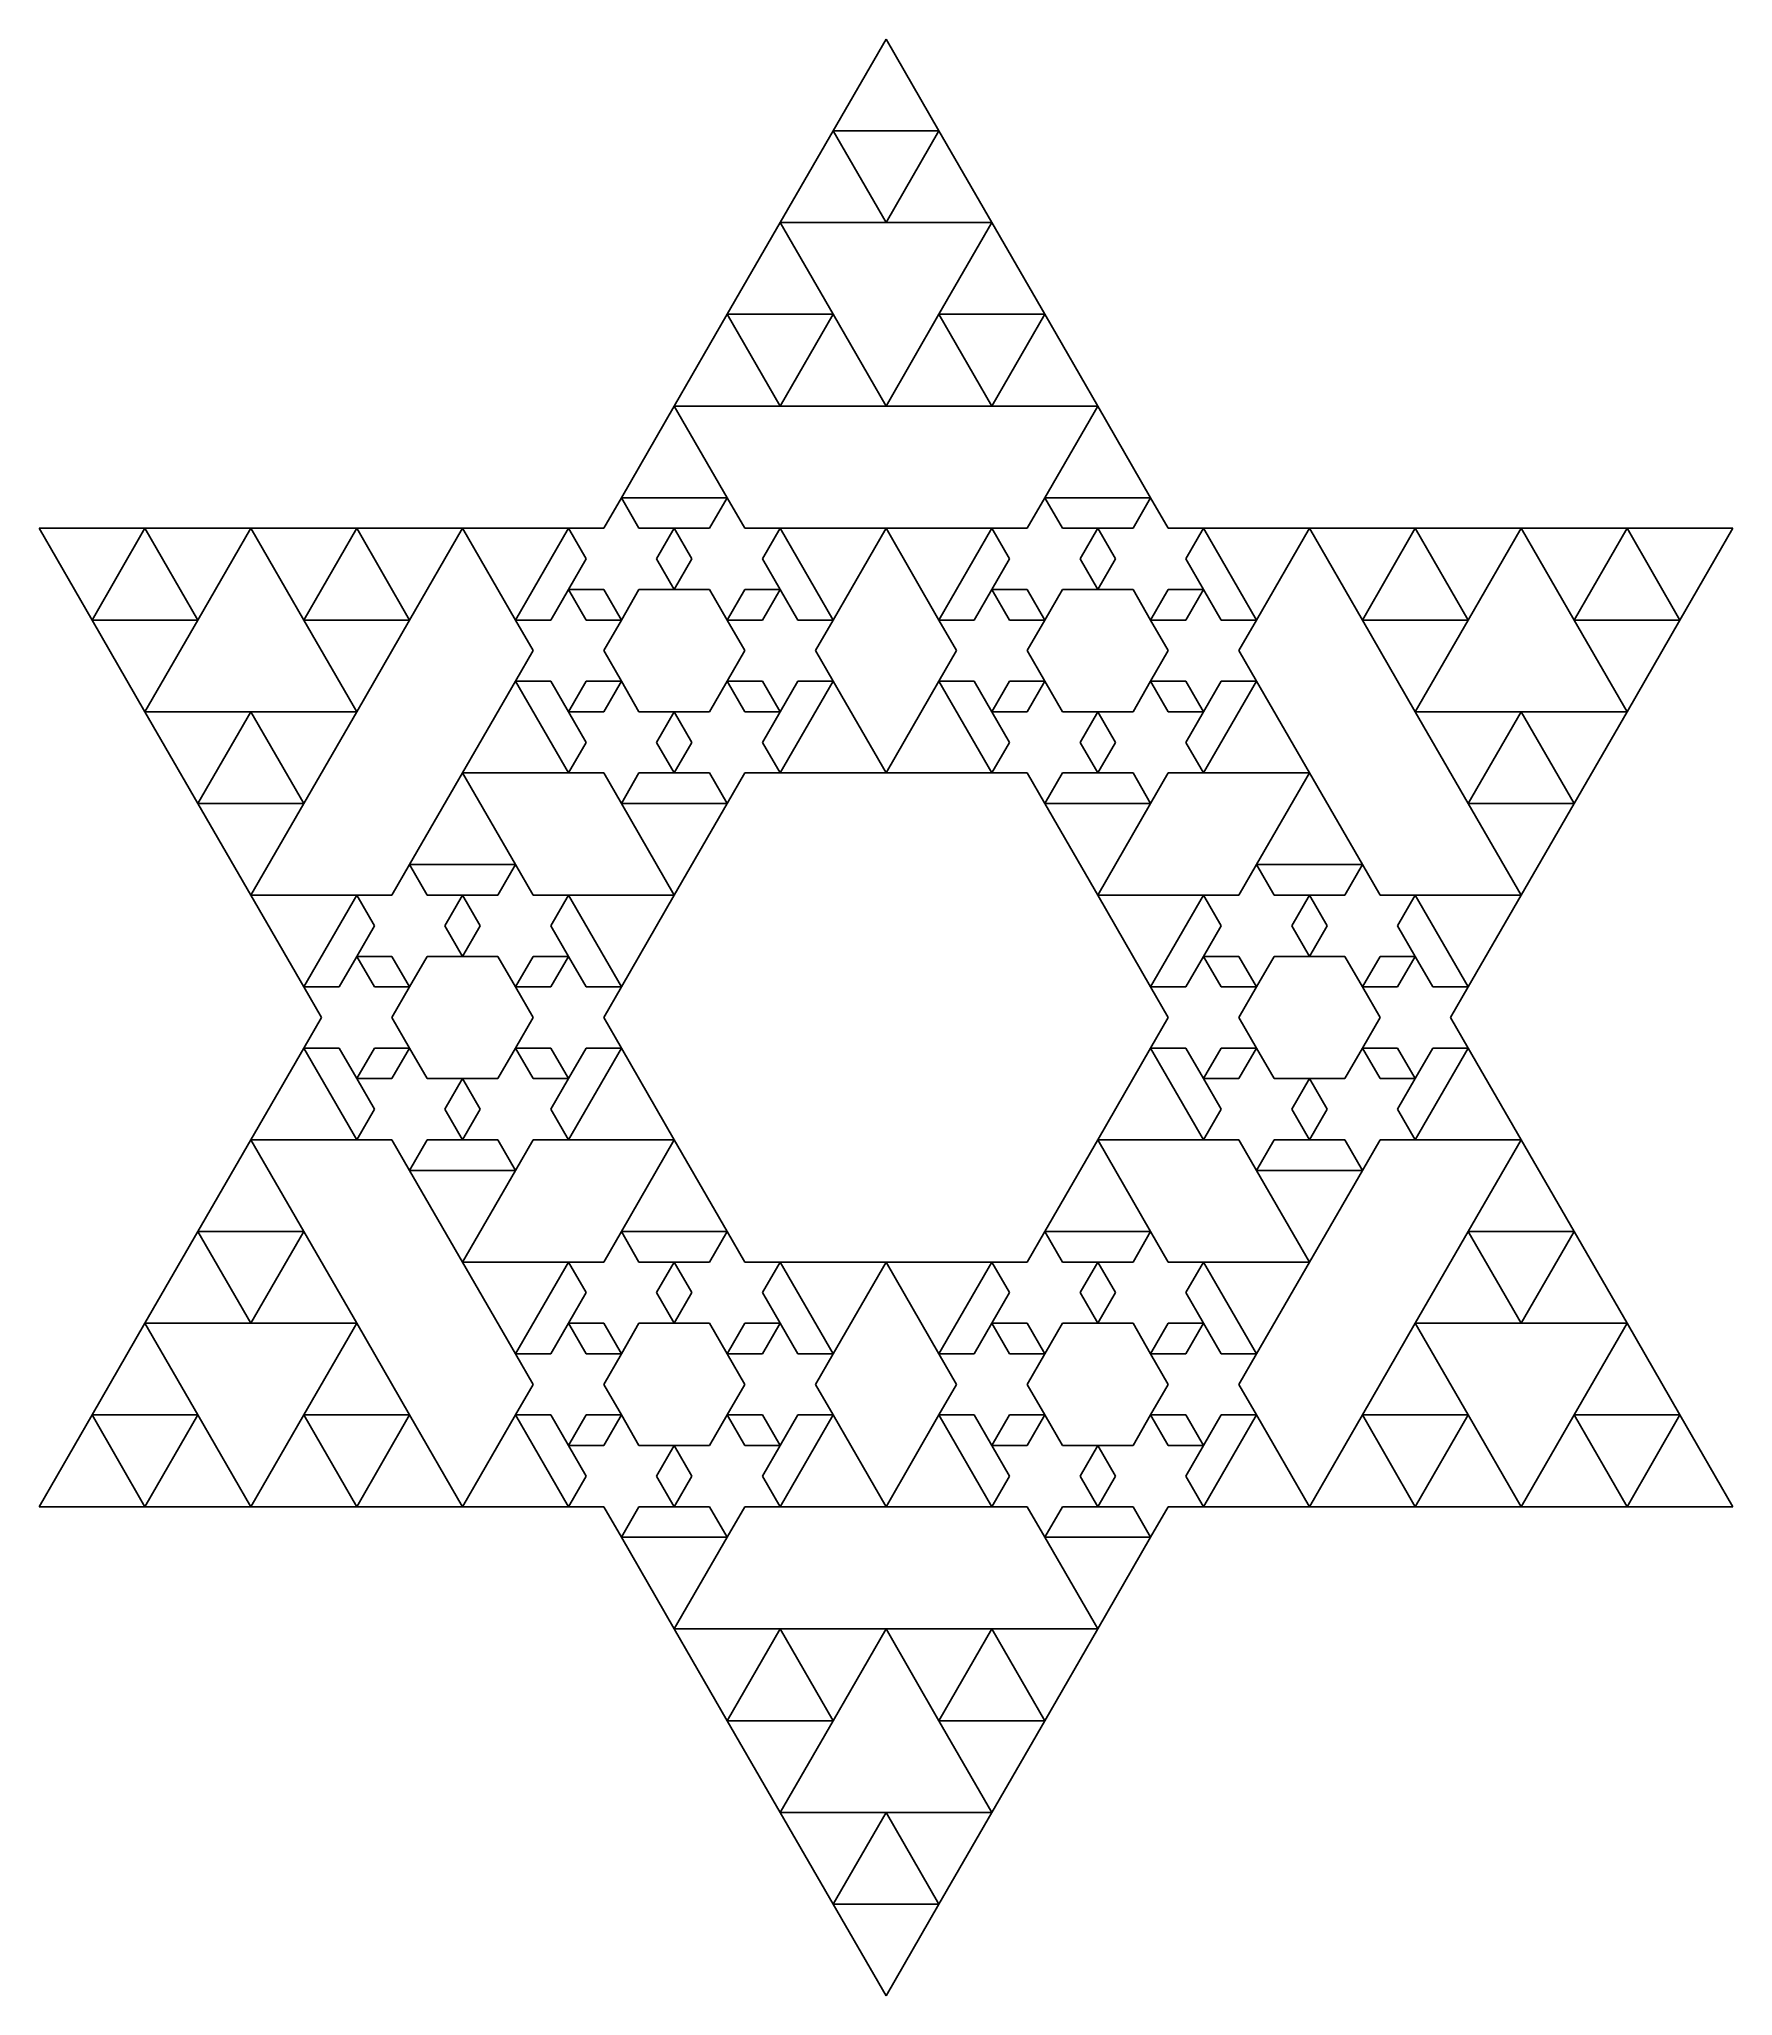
# Model space of a CAD drawing. Header units: metres. Extents: x -50 to 50, y -58 to 58.
import ezdxf

# ---------------------------------------------------------------- set-up
doc = ezdxf.new("R2010")
doc.units = ezdxf.units.M

msp = doc.modelspace()

# ---------------------------------------------------------------- linework, layer by layer
for p, q in [((0, 57.735), (-3.125, 52.3224)), ((3.125, 52.3224), (0, 57.735)), ((-3.125, 52.3224), (-6.25, 46.9097)), ((-3.125, 52.3224), (3.125, 52.3224)), ((0, 46.9097), (-3.125, 52.3224)), ((3.125, 52.3224), (0, 46.9097)), ((6.25, 46.9097), (3.125, 52.3224)), ((-6.25, 46.9097), (-9.375, 41.497)), ((-6.25, 46.9097), (0, 46.9097)), ((-3.125, 41.497), (-6.25, 46.9097)), ((0, 46.9097), (6.25, 46.9097)), ((6.25, 46.9097), (3.125, 41.497)), ((9.375, 41.497), (6.25, 46.9097)), ((-9.375, 41.497), (-12.5, 36.0844)), ((-9.375, 41.497), (-3.125, 41.497)), ((-6.25, 36.0844), (-9.375, 41.497)), ((-3.125, 41.497), (-6.25, 36.0844)), ((0, 36.0844), (-3.125, 41.497)), ((3.125, 41.497), (0, 36.0844)), ((3.125, 41.497), (9.375, 41.497)), ((6.25, 36.0844), (3.125, 41.497)), ((9.375, 41.497), (6.25, 36.0844)), ((12.5, 36.0844), (9.375, 41.497)), ((-12.5, 36.0844), (-15.625, 30.6717)), ((-12.5, 36.0844), (-6.25, 36.0844)), ((-9.375, 30.6717), (-12.5, 36.0844)), ((-6.25, 36.0844), (0, 36.0844)), ((0, 36.0844), (6.25, 36.0844)), ((6.25, 36.0844), (12.5, 36.0844)), ((12.5, 36.0844), (9.375, 30.6717)), ((15.625, 30.6717), (12.5, 36.0844)), ((-15.625, 30.6717), (-16.6667, 28.8675)), ((-15.625, 30.6717), (-9.375, 30.6717)), ((-14.5833, 28.8675), (-15.625, 30.6717)), ((-9.375, 30.6717), (-10.4167, 28.8675)), ((-8.33334, 28.8675), (-9.375, 30.6717)), ((9.375, 30.6717), (8.33334, 28.8675)), ((9.375, 30.6717), (15.625, 30.6717)), ((10.4167, 28.8675), (9.375, 30.6717)), ((15.625, 30.6717), (14.5833, 28.8675)), ((16.6667, 28.8675), (15.625, 30.6717)), ((-43.75, 28.8675), (-50, 28.8675)), ((-50, 28.8675), (-46.875, 23.4548)), ((-46.875, 23.4548), (-43.75, 28.8675)), ((-37.5, 28.8675), (-43.75, 28.8675)), ((-43.75, 28.8675), (-40.625, 23.4548)), ((-40.625, 23.4548), (-37.5, 28.8675)), ((-31.25, 28.8675), (-37.5, 28.8675)), ((-37.5, 28.8675), (-34.375, 23.4548)), ((-34.375, 23.4548), (-31.25, 28.8675)), ((-25, 28.8675), (-31.25, 28.8675)), ((-31.25, 28.8675), (-28.125, 23.4548)), ((-28.125, 23.4548), (-25, 28.8675)), ((-18.75, 28.8675), (-25, 28.8675)), ((-25, 28.8675), (-21.875, 23.4548)), ((-21.875, 23.4548), (-18.75, 28.8675)), ((-16.6667, 28.8675), (-18.75, 28.8675)), ((-18.75, 28.8675), (-17.7083, 27.0633)), ((-12.5, 28.8675), (-14.5833, 28.8675)), ((-13.5417, 27.0633), (-12.5, 28.8675)), ((-10.4167, 28.8675), (-12.5, 28.8675)), ((-12.5, 28.8675), (-11.4583, 27.0633)), ((-6.25, 28.8675), (-8.33334, 28.8675)), ((-7.29167, 27.0633), (-6.25, 28.8675)), ((0, 28.8675), (-6.25, 28.8675)), ((-6.25, 28.8675), (-3.125, 23.4548)), ((-3.125, 23.4548), (0, 28.8675)), ((6.25, 28.8675), (0, 28.8675)), ((0, 28.8675), (3.125, 23.4548)), ((3.125, 23.4548), (6.25, 28.8675)), ((8.33334, 28.8675), (6.25, 28.8675)), ((6.25, 28.8675), (7.29167, 27.0633)), ((12.5, 28.8675), (10.4167, 28.8675)), ((11.4583, 27.0633), (12.5, 28.8675)), ((14.5833, 28.8675), (12.5, 28.8675)), ((12.5, 28.8675), (13.5417, 27.0633)), ((18.75, 28.8675), (16.6667, 28.8675)), ((17.7083, 27.0633), (18.75, 28.8675)), ((25, 28.8675), (18.75, 28.8675)), ((18.75, 28.8675), (21.875, 23.4548)), ((21.875, 23.4548), (25, 28.8675)), ((31.25, 28.8675), (25, 28.8675)), ((25, 28.8675), (28.125, 23.4548)), ((28.125, 23.4548), (31.25, 28.8675)), ((37.5, 28.8675), (31.25, 28.8675)), ((31.25, 28.8675), (34.375, 23.4548)), ((34.375, 23.4548), (37.5, 28.8675)), ((43.75, 28.8675), (37.5, 28.8675)), ((37.5, 28.8675), (40.625, 23.4548)), ((40.625, 23.4548), (43.75, 28.8675)), ((50, 28.8675), (43.75, 28.8675)), ((43.75, 28.8675), (46.875, 23.4548)), ((46.875, 23.4548), (50, 28.8675)), ((-17.7083, 27.0633), (-18.75, 25.2591)), ((-12.5, 25.2591), (-13.5417, 27.0633)), ((-11.4583, 27.0633), (-12.5, 25.2591)), ((-6.25, 25.2591), (-7.29167, 27.0633)), ((7.29167, 27.0633), (6.25, 25.2591)), ((12.5, 25.2591), (11.4583, 27.0633)), ((13.5417, 27.0633), (12.5, 25.2591)), ((18.75, 25.2591), (17.7083, 27.0633)), ((-18.75, 25.2591), (-19.7917, 23.4548)), ((-18.75, 25.2591), (-16.6667, 25.2591)), ((-17.7083, 23.4548), (-18.75, 25.2591)), ((-16.6667, 25.2591), (-15.625, 23.4548)), ((-15.625, 23.4548), (-14.5833, 25.2591)), ((-14.5833, 25.2591), (-12.5, 25.2591)), ((-12.5, 25.2591), (-10.4167, 25.2591)), ((-10.4167, 25.2591), (-9.375, 23.4548)), ((-9.375, 23.4548), (-8.33334, 25.2591)), ((-8.33334, 25.2591), (-6.25, 25.2591)), ((-6.25, 25.2591), (-7.29166, 23.4548)), ((-5.20834, 23.4548), (-6.25, 25.2591)), ((6.25, 25.2591), (5.20834, 23.4548)), ((6.25, 25.2591), (8.33334, 25.2591)), ((7.29166, 23.4548), (6.25, 25.2591)), ((8.33334, 25.2591), (9.375, 23.4548)), ((9.375, 23.4548), (10.4167, 25.2591)), ((10.4167, 25.2591), (12.5, 25.2591)), ((12.5, 25.2591), (14.5833, 25.2591)), ((14.5833, 25.2591), (15.625, 23.4548)), ((15.625, 23.4548), (16.6667, 25.2591)), ((16.6667, 25.2591), (18.75, 25.2591)), ((18.75, 25.2591), (17.7083, 23.4548)), ((19.7917, 23.4548), (18.75, 25.2591)), ((-40.625, 23.4548), (-46.875, 23.4548)), ((-46.875, 23.4548), (-43.75, 18.0422)), ((-43.75, 18.0422), (-40.625, 23.4548)), ((-28.125, 23.4548), (-34.375, 23.4548)), ((-34.375, 23.4548), (-31.25, 18.0422)), ((-31.25, 18.0422), (-28.125, 23.4548)), ((-19.7917, 23.4548), (-21.875, 23.4548)), ((-21.875, 23.4548), (-20.8333, 21.6506)), ((-15.625, 23.4548), (-17.7083, 23.4548)), ((-16.6667, 21.6506), (-15.625, 23.4548)), ((-7.29166, 23.4548), (-9.375, 23.4548)), ((-9.375, 23.4548), (-8.33333, 21.6506)), ((-3.125, 23.4548), (-5.20834, 23.4548)), ((-4.16667, 21.6506), (-3.125, 23.4548)), ((5.20834, 23.4548), (3.125, 23.4548)), ((3.125, 23.4548), (4.16667, 21.6506)), ((9.375, 23.4548), (7.29166, 23.4548)), ((8.33333, 21.6506), (9.375, 23.4548)), ((17.7083, 23.4548), (15.625, 23.4548)), ((15.625, 23.4548), (16.6667, 21.6506)), ((21.875, 23.4548), (19.7917, 23.4548)), ((20.8333, 21.6506), (21.875, 23.4548)), ((34.375, 23.4548), (28.125, 23.4548)), ((28.125, 23.4548), (31.25, 18.0422)), ((31.25, 18.0422), (34.375, 23.4548)), ((46.875, 23.4548), (40.625, 23.4548)), ((40.625, 23.4548), (43.75, 18.0422)), ((43.75, 18.0422), (46.875, 23.4548)), ((-20.8333, 21.6506), (-21.875, 19.8464)), ((-15.625, 19.8464), (-16.6667, 21.6506)), ((-8.33333, 21.6506), (-9.375, 19.8464)), ((-3.125, 19.8464), (-4.16667, 21.6506)), ((4.16667, 21.6506), (3.125, 19.8464)), ((9.375, 19.8464), (8.33333, 21.6506)), ((16.6667, 21.6506), (15.625, 19.8464)), ((21.875, 19.8464), (20.8333, 21.6506)), ((-21.875, 19.8464), (-25, 14.4337)), ((-21.875, 19.8464), (-19.7917, 19.8464)), ((-18.75, 14.4337), (-21.875, 19.8464)), ((-19.7917, 19.8464), (-18.75, 18.0422)), ((-18.75, 18.0422), (-17.7083, 19.8464)), ((-17.7083, 19.8464), (-15.625, 19.8464)), ((-15.625, 19.8464), (-16.6667, 18.0422)), ((-14.5833, 18.0422), (-15.625, 19.8464)), ((-9.375, 19.8464), (-10.4167, 18.0422)), ((-9.375, 19.8464), (-7.29166, 19.8464)), ((-8.33334, 18.0422), (-9.375, 19.8464)), ((-7.29166, 19.8464), (-6.25, 18.0422)), ((-6.25, 18.0422), (-5.20834, 19.8464)), ((-3.125, 19.8464), (-6.25, 14.4337)), ((-5.20834, 19.8464), (-3.125, 19.8464)), ((0, 14.4337), (-3.125, 19.8464)), ((3.125, 19.8464), (0, 14.4337)), ((3.125, 19.8464), (5.20834, 19.8464)), ((6.25, 14.4337), (3.125, 19.8464)), ((5.20834, 19.8464), (6.25, 18.0422)), ((6.25, 18.0422), (7.29166, 19.8464)), ((7.29166, 19.8464), (9.375, 19.8464)), ((9.375, 19.8464), (8.33334, 18.0422)), ((10.4167, 18.0422), (9.375, 19.8464)), ((15.625, 19.8464), (14.5833, 18.0422)), ((15.625, 19.8464), (17.7083, 19.8464)), ((16.6667, 18.0422), (15.625, 19.8464)), ((17.7083, 19.8464), (18.75, 18.0422)), ((18.75, 18.0422), (19.7917, 19.8464)), ((21.875, 19.8464), (18.75, 14.4337)), ((19.7917, 19.8464), (21.875, 19.8464)), ((25, 14.4337), (21.875, 19.8464)), ((-37.5, 18.0422), (-43.75, 18.0422)), ((-43.75, 18.0422), (-40.625, 12.6295)), ((-40.625, 12.6295), (-37.5, 18.0422)), ((-31.25, 18.0422), (-37.5, 18.0422)), ((-37.5, 18.0422), (-34.375, 12.6295)), ((-34.375, 12.6295), (-31.25, 18.0422)), ((-16.6667, 18.0422), (-18.75, 18.0422)), ((-18.75, 18.0422), (-17.7083, 16.238)), ((-12.5, 18.0422), (-14.5833, 18.0422)), ((-13.5417, 16.238), (-12.5, 18.0422)), ((-10.4167, 18.0422), (-12.5, 18.0422)), ((-12.5, 18.0422), (-11.4583, 16.238)), ((-6.25, 18.0422), (-8.33334, 18.0422)), ((-7.29167, 16.238), (-6.25, 18.0422)), ((8.33334, 18.0422), (6.25, 18.0422)), ((6.25, 18.0422), (7.29167, 16.238)), ((12.5, 18.0422), (10.4167, 18.0422)), ((11.4583, 16.238), (12.5, 18.0422)), ((14.5833, 18.0422), (12.5, 18.0422)), ((12.5, 18.0422), (13.5417, 16.238)), ((18.75, 18.0422), (16.6667, 18.0422)), ((17.7083, 16.238), (18.75, 18.0422)), ((37.5, 18.0422), (31.25, 18.0422)), ((31.25, 18.0422), (34.375, 12.6295)), ((34.375, 12.6295), (37.5, 18.0422)), ((43.75, 18.0422), (37.5, 18.0422)), ((37.5, 18.0422), (40.625, 12.6295)), ((40.625, 12.6295), (43.75, 18.0422)), ((-17.7083, 16.238), (-18.75, 14.4337)), ((-12.5, 14.4337), (-13.5417, 16.238)), ((-11.4583, 16.238), (-12.5, 14.4337)), ((-6.25, 14.4337), (-7.29167, 16.238)), ((7.29167, 16.238), (6.25, 14.4337)), ((12.5, 14.4337), (11.4583, 16.238)), ((13.5417, 16.238), (12.5, 14.4337)), ((18.75, 14.4337), (17.7083, 16.238)), ((-25, 14.4337), (-28.125, 9.02109)), ((-25, 14.4337), (-18.75, 14.4337)), ((-21.875, 9.02109), (-25, 14.4337)), ((-18.75, 14.4337), (-16.6667, 14.4337)), ((-16.6667, 14.4337), (-15.625, 12.6295)), ((-15.625, 12.6295), (-14.5833, 14.4337)), ((-14.5833, 14.4337), (-12.5, 14.4337)), ((-12.5, 14.4337), (-10.4167, 14.4337)), ((-10.4167, 14.4337), (-9.375, 12.6295)), ((-9.375, 12.6295), (-8.33334, 14.4337)), ((-8.33334, 14.4337), (-6.25, 14.4337)), ((-6.25, 14.4337), (0, 14.4337)), ((0, 14.4337), (6.25, 14.4337)), ((6.25, 14.4337), (8.33334, 14.4337)), ((8.33334, 14.4337), (9.375, 12.6295)), ((9.375, 12.6295), (10.4167, 14.4337)), ((10.4167, 14.4337), (12.5, 14.4337)), ((12.5, 14.4337), (14.5833, 14.4337)), ((14.5833, 14.4337), (15.625, 12.6295)), ((15.625, 12.6295), (16.6667, 14.4337)), ((16.6667, 14.4337), (18.75, 14.4337)), ((18.75, 14.4337), (25, 14.4337)), ((25, 14.4337), (21.875, 9.02109)), ((28.125, 9.02109), (25, 14.4337)), ((-34.375, 12.6295), (-40.625, 12.6295)), ((-40.625, 12.6295), (-37.5, 7.21687)), ((-37.5, 7.21687), (-34.375, 12.6295)), ((-9.375, 12.6295), (-15.625, 12.6295)), ((-15.625, 12.6295), (-12.5, 7.21687)), ((-12.5, 7.21687), (-9.375, 12.6295)), ((15.625, 12.6295), (9.375, 12.6295)), ((9.375, 12.6295), (12.5, 7.21687)), ((12.5, 7.21687), (15.625, 12.6295)), ((40.625, 12.6295), (34.375, 12.6295)), ((34.375, 12.6295), (37.5, 7.21687)), ((37.5, 7.21687), (40.625, 12.6295)), ((-28.125, 9.02109), (-29.1667, 7.21687)), ((-28.125, 9.02109), (-21.875, 9.02109)), ((-27.0833, 7.21687), (-28.125, 9.02109)), ((-21.875, 9.02109), (-22.9167, 7.21687)), ((-20.8333, 7.21687), (-21.875, 9.02109)), ((21.875, 9.02109), (20.8333, 7.21687)), ((21.875, 9.02109), (28.125, 9.02109)), ((22.9167, 7.21687), (21.875, 9.02109)), ((28.125, 9.02109), (27.0833, 7.21687)), ((29.1667, 7.21687), (28.125, 9.02109)), ((-31.25, 7.21687), (-37.5, 7.21687)), ((-37.5, 7.21687), (-34.375, 1.80421)), ((-34.375, 1.80421), (-31.25, 7.21687)), ((-29.1667, 7.21687), (-31.25, 7.21687)), ((-31.25, 7.21687), (-30.2083, 5.41266)), ((-25, 7.21687), (-27.0833, 7.21687)), ((-26.0417, 5.41264), (-25, 7.21687)), ((-22.9167, 7.21687), (-25, 7.21687)), ((-25, 7.21687), (-23.9583, 5.41264)), ((-18.75, 7.21687), (-20.8333, 7.21687)), ((-19.7917, 5.41264), (-18.75, 7.21687)), ((-12.5, 7.21687), (-18.75, 7.21687)), ((-18.75, 7.21687), (-15.625, 1.80421)), ((-15.625, 1.80421), (-12.5, 7.21687)), ((18.75, 7.21687), (12.5, 7.21687)), ((12.5, 7.21687), (15.625, 1.80421)), ((15.625, 1.80421), (18.75, 7.21687)), ((20.8333, 7.21687), (18.75, 7.21687)), ((18.75, 7.21687), (19.7917, 5.41264)), ((25, 7.21687), (22.9167, 7.21687)), ((23.9583, 5.41264), (25, 7.21687)), ((27.0833, 7.21687), (25, 7.21687)), ((25, 7.21687), (26.0417, 5.41264)), ((31.25, 7.21687), (29.1667, 7.21687)), ((30.2083, 5.41266), (31.25, 7.21687)), ((37.5, 7.21687), (31.25, 7.21687)), ((31.25, 7.21687), (34.375, 1.80421)), ((34.375, 1.80421), (37.5, 7.21687)), ((-30.2083, 5.41266), (-31.25, 3.60843)), ((-25, 3.60843), (-26.0417, 5.41264)), ((-23.9583, 5.41264), (-25, 3.60843)), ((-18.75, 3.60843), (-19.7917, 5.41264)), ((19.7917, 5.41264), (18.75, 3.60843)), ((25, 3.60843), (23.9583, 5.41264)), ((26.0417, 5.41264), (25, 3.60843)), ((31.25, 3.60843), (30.2083, 5.41266)), ((-31.25, 3.60843), (-32.2917, 1.80421)), ((-31.25, 3.60843), (-29.1667, 3.60843)), ((-30.2083, 1.80421), (-31.25, 3.60843)), ((-29.1667, 3.60843), (-28.125, 1.80421)), ((-28.125, 1.80421), (-27.0833, 3.60843)), ((-27.0833, 3.60843), (-25, 3.60843)), ((-25, 3.60843), (-22.9167, 3.60843)), ((-22.9167, 3.60843), (-21.875, 1.80421)), ((-21.875, 1.80421), (-20.8333, 3.60843)), ((-20.8333, 3.60843), (-18.75, 3.60843)), ((-18.75, 3.60843), (-19.7917, 1.80421)), ((-17.7083, 1.80421), (-18.75, 3.60843)), ((18.75, 3.60843), (17.7083, 1.80421)), ((18.75, 3.60843), (20.8333, 3.60843)), ((19.7917, 1.80421), (18.75, 3.60843)), ((20.8333, 3.60843), (21.875, 1.80421)), ((21.875, 1.80421), (22.9167, 3.60843)), ((22.9167, 3.60843), (25, 3.60843)), ((25, 3.60843), (27.0833, 3.60843)), ((27.0833, 3.60843), (28.125, 1.80421)), ((28.125, 1.80421), (29.1667, 3.60843)), ((29.1667, 3.60843), (31.25, 3.60843)), ((31.25, 3.60843), (30.2083, 1.80421)), ((32.2917, 1.80421), (31.25, 3.60843)), ((-32.2917, 1.80421), (-34.375, 1.80421)), ((-34.375, 1.80421), (-33.3333, 0)), ((-28.125, 1.80421), (-30.2083, 1.80421)), ((-29.1667, 0), (-28.125, 1.80421)), ((-19.7917, 1.80421), (-21.875, 1.80421)), ((-21.875, 1.80421), (-20.8333, 0)), ((-15.625, 1.80421), (-17.7083, 1.80421)), ((-16.6667, 0), (-15.625, 1.80421)), ((17.7083, 1.80421), (15.625, 1.80421)), ((15.625, 1.80421), (16.6667, 0)), ((21.875, 1.80421), (19.7917, 1.80421)), ((20.8333, 0), (21.875, 1.80421)), ((30.2083, 1.80421), (28.125, 1.80421)), ((28.125, 1.80421), (29.1667, 0)), ((34.375, 1.80421), (32.2917, 1.80421)), ((33.3333, 0), (34.375, 1.80421)), ((-33.3333, 0), (-34.375, -1.80421)), ((-28.125, -1.80421), (-29.1667, 0)), ((-20.8333, 0), (-21.875, -1.80421)), ((-15.625, -1.80421), (-16.6667, 0)), ((16.6667, 0), (15.625, -1.80421)), ((21.875, -1.80421), (20.8333, 0)), ((29.1667, 0), (28.125, -1.80421)), ((34.375, -1.80421), (33.3333, 0)), ((-34.375, -1.80421), (-37.5, -7.21687)), ((-34.375, -1.80421), (-32.2917, -1.80421)), ((-31.25, -7.21687), (-34.375, -1.80421)), ((-32.2917, -1.80421), (-31.25, -3.60843)), ((-31.25, -3.60843), (-30.2083, -1.80421)), ((-30.2083, -1.80421), (-28.125, -1.80421)), ((-28.125, -1.80421), (-29.1667, -3.60843)), ((-27.0833, -3.60843), (-28.125, -1.80421)), ((-21.875, -1.80421), (-22.9167, -3.60843)), ((-21.875, -1.80421), (-19.7917, -1.80421)), ((-20.8333, -3.60843), (-21.875, -1.80421)), ((-19.7917, -1.80421), (-18.75, -3.60843)), ((-18.75, -3.60843), (-17.7083, -1.80421)), ((-15.625, -1.80421), (-18.75, -7.21687)), ((-17.7083, -1.80421), (-15.625, -1.80421)), ((-12.5, -7.21687), (-15.625, -1.80421)), ((15.625, -1.80421), (12.5, -7.21687)), ((15.625, -1.80421), (17.7083, -1.80421)), ((18.75, -7.21687), (15.625, -1.80421)), ((17.7083, -1.80421), (18.75, -3.60843)), ((18.75, -3.60843), (19.7917, -1.80421)), ((19.7917, -1.80421), (21.875, -1.80421)), ((21.875, -1.80421), (20.8333, -3.60843)), ((22.9167, -3.60843), (21.875, -1.80421)), ((28.125, -1.80421), (27.0833, -3.60843)), ((28.125, -1.80421), (30.2083, -1.80421)), ((29.1667, -3.60843), (28.125, -1.80421)), ((30.2083, -1.80421), (31.25, -3.60843)), ((31.25, -3.60843), (32.2917, -1.80421)), ((34.375, -1.80421), (31.25, -7.21687)), ((32.2917, -1.80421), (34.375, -1.80421)), ((37.5, -7.21687), (34.375, -1.80421)), ((-29.1667, -3.60843), (-31.25, -3.60843)), ((-31.25, -3.60843), (-30.2083, -5.41266)), ((-25, -3.60843), (-27.0833, -3.60843)), ((-26.0417, -5.41266), (-25, -3.60843)), ((-22.9167, -3.60843), (-25, -3.60843)), ((-25, -3.60843), (-23.9583, -5.41266)), ((-18.75, -3.60843), (-20.8333, -3.60843)), ((-19.7917, -5.41266), (-18.75, -3.60843)), ((20.8333, -3.60843), (18.75, -3.60843)), ((18.75, -3.60843), (19.7917, -5.41266)), ((25, -3.60843), (22.9167, -3.60843)), ((23.9583, -5.41266), (25, -3.60843)), ((27.0833, -3.60843), (25, -3.60843)), ((25, -3.60843), (26.0417, -5.41266)), ((31.25, -3.60843), (29.1667, -3.60843)), ((30.2083, -5.41266), (31.25, -3.60843)), ((-30.2083, -5.41266), (-31.25, -7.21687)), ((-25, -7.21687), (-26.0417, -5.41266)), ((-23.9583, -5.41266), (-25, -7.21687)), ((-18.75, -7.21687), (-19.7917, -5.41266)), ((19.7917, -5.41266), (18.75, -7.21687)), ((25, -7.21687), (23.9583, -5.41266)), ((26.0417, -5.41266), (25, -7.21687)), ((31.25, -7.21687), (30.2083, -5.41266)), ((-37.5, -7.21687), (-40.625, -12.6295)), ((-37.5, -7.21687), (-31.25, -7.21687)), ((-34.375, -12.6295), (-37.5, -7.21687)), ((-31.25, -7.21687), (-29.1667, -7.21687)), ((-29.1667, -7.21687), (-28.125, -9.02109)), ((-28.125, -9.02109), (-27.0833, -7.21687)), ((-27.0833, -7.21687), (-25, -7.21687)), ((-25, -7.21687), (-22.9167, -7.21687)), ((-22.9167, -7.21687), (-21.875, -9.02109)), ((-21.875, -9.02109), (-20.8333, -7.21687)), ((-20.8333, -7.21687), (-18.75, -7.21687)), ((-18.75, -7.21687), (-12.5, -7.21687)), ((-12.5, -7.21687), (-15.625, -12.6295)), ((-9.375, -12.6295), (-12.5, -7.21687)), ((12.5, -7.21687), (9.375, -12.6295)), ((12.5, -7.21687), (18.75, -7.21687)), ((15.625, -12.6295), (12.5, -7.21687)), ((18.75, -7.21687), (20.8333, -7.21687)), ((20.8333, -7.21687), (21.875, -9.02109)), ((21.875, -9.02109), (22.9167, -7.21687)), ((22.9167, -7.21687), (25, -7.21687)), ((25, -7.21687), (27.0833, -7.21687)), ((27.0833, -7.21687), (28.125, -9.02109)), ((28.125, -9.02109), (29.1667, -7.21687)), ((29.1667, -7.21687), (31.25, -7.21687)), ((31.25, -7.21687), (37.5, -7.21687)), ((37.5, -7.21687), (34.375, -12.6295)), ((40.625, -12.6295), (37.5, -7.21687)), ((-21.875, -9.02109), (-28.125, -9.02109)), ((-28.125, -9.02109), (-25, -14.4337)), ((-25, -14.4337), (-21.875, -9.02109)), ((28.125, -9.02109), (21.875, -9.02109)), ((21.875, -9.02109), (25, -14.4337)), ((25, -14.4337), (28.125, -9.02109)), ((-40.625, -12.6295), (-43.75, -18.0422)), ((-40.625, -12.6295), (-34.375, -12.6295)), ((-37.5, -18.0422), (-40.625, -12.6295)), ((-34.375, -12.6295), (-37.5, -18.0422)), ((-31.25, -18.0422), (-34.375, -12.6295)), ((-15.625, -12.6295), (-16.6667, -14.4337)), ((-15.625, -12.6295), (-9.375, -12.6295)), ((-14.5833, -14.4337), (-15.625, -12.6295)), ((-9.375, -12.6295), (-10.4167, -14.4337)), ((-8.33334, -14.4337), (-9.375, -12.6295)), ((9.375, -12.6295), (8.33334, -14.4337)), ((9.375, -12.6295), (15.625, -12.6295)), ((10.4167, -14.4337), (9.375, -12.6295)), ((15.625, -12.6295), (14.5833, -14.4337)), ((16.6667, -14.4337), (15.625, -12.6295)), ((34.375, -12.6295), (31.25, -18.0422)), ((34.375, -12.6295), (40.625, -12.6295)), ((37.5, -18.0422), (34.375, -12.6295)), ((40.625, -12.6295), (37.5, -18.0422)), ((43.75, -18.0422), (40.625, -12.6295)), ((-18.75, -14.4337), (-25, -14.4337)), ((-25, -14.4337), (-21.875, -19.8464)), ((-21.875, -19.8464), (-18.75, -14.4337)), ((-16.6667, -14.4337), (-18.75, -14.4337)), ((-18.75, -14.4337), (-17.7083, -16.238)), ((-12.5, -14.4337), (-14.5833, -14.4337)), ((-13.5417, -16.238), (-12.5, -14.4337)), ((-10.4167, -14.4337), (-12.5, -14.4337)), ((-12.5, -14.4337), (-11.4583, -16.238)), ((-6.25, -14.4337), (-8.33334, -14.4337)), ((-7.29167, -16.238), (-6.25, -14.4337)), ((0, -14.4337), (-6.25, -14.4337)), ((-6.25, -14.4337), (-3.125, -19.8464)), ((-3.125, -19.8464), (0, -14.4337)), ((6.25, -14.4337), (0, -14.4337)), ((0, -14.4337), (3.125, -19.8464)), ((3.125, -19.8464), (6.25, -14.4337)), ((8.33334, -14.4337), (6.25, -14.4337)), ((6.25, -14.4337), (7.29167, -16.238)), ((12.5, -14.4337), (10.4167, -14.4337)), ((11.4583, -16.238), (12.5, -14.4337)), ((14.5833, -14.4337), (12.5, -14.4337)), ((12.5, -14.4337), (13.5417, -16.238)), ((18.75, -14.4337), (16.6667, -14.4337)), ((17.7083, -16.238), (18.75, -14.4337)), ((25, -14.4337), (18.75, -14.4337)), ((18.75, -14.4337), (21.875, -19.8464)), ((21.875, -19.8464), (25, -14.4337)), ((-17.7083, -16.238), (-18.75, -18.0422)), ((-12.5, -18.0422), (-13.5417, -16.238)), ((-11.4583, -16.238), (-12.5, -18.0422)), ((-6.25, -18.0422), (-7.29167, -16.238)), ((7.29167, -16.238), (6.25, -18.0422)), ((12.5, -18.0422), (11.4583, -16.238)), ((13.5417, -16.238), (12.5, -18.0422)), ((18.75, -18.0422), (17.7083, -16.238)), ((-43.75, -18.0422), (-46.875, -23.4548)), ((-43.75, -18.0422), (-37.5, -18.0422)), ((-40.625, -23.4548), (-43.75, -18.0422)), ((-37.5, -18.0422), (-31.25, -18.0422)), ((-31.25, -18.0422), (-34.375, -23.4548)), ((-28.125, -23.4548), (-31.25, -18.0422)), ((-18.75, -18.0422), (-19.7917, -19.8464)), ((-18.75, -18.0422), (-16.6667, -18.0422)), ((-17.7083, -19.8464), (-18.75, -18.0422)), ((-16.6667, -18.0422), (-15.625, -19.8464)), ((-15.625, -19.8464), (-14.5833, -18.0422)), ((-14.5833, -18.0422), (-12.5, -18.0422)), ((-12.5, -18.0422), (-10.4167, -18.0422)), ((-10.4167, -18.0422), (-9.375, -19.8464)), ((-9.375, -19.8464), (-8.33334, -18.0422)), ((-8.33334, -18.0422), (-6.25, -18.0422)), ((-6.25, -18.0422), (-7.29166, -19.8464)), ((-5.20834, -19.8464), (-6.25, -18.0422)), ((6.25, -18.0422), (5.20834, -19.8464)), ((6.25, -18.0422), (8.33334, -18.0422)), ((7.29166, -19.8464), (6.25, -18.0422)), ((8.33334, -18.0422), (9.375, -19.8464)), ((9.375, -19.8464), (10.4167, -18.0422)), ((10.4167, -18.0422), (12.5, -18.0422)), ((12.5, -18.0422), (14.5833, -18.0422)), ((14.5833, -18.0422), (15.625, -19.8464)), ((15.625, -19.8464), (16.6667, -18.0422)), ((16.6667, -18.0422), (18.75, -18.0422)), ((18.75, -18.0422), (17.7083, -19.8464)), ((19.7917, -19.8464), (18.75, -18.0422)), ((31.25, -18.0422), (28.125, -23.4548)), ((31.25, -18.0422), (37.5, -18.0422)), ((34.375, -23.4548), (31.25, -18.0422)), ((37.5, -18.0422), (43.75, -18.0422)), ((43.75, -18.0422), (40.625, -23.4548)), ((46.875, -23.4548), (43.75, -18.0422)), ((-19.7917, -19.8464), (-21.875, -19.8464)), ((-21.875, -19.8464), (-20.8333, -21.6506)), ((-15.625, -19.8464), (-17.7083, -19.8464)), ((-16.6667, -21.6506), (-15.625, -19.8464)), ((-7.29166, -19.8464), (-9.375, -19.8464)), ((-9.375, -19.8464), (-8.33333, -21.6506)), ((-3.125, -19.8464), (-5.20834, -19.8464)), ((-4.16667, -21.6506), (-3.125, -19.8464)), ((5.20834, -19.8464), (3.125, -19.8464)), ((3.125, -19.8464), (4.16667, -21.6506)), ((9.375, -19.8464), (7.29166, -19.8464)), ((8.33333, -21.6506), (9.375, -19.8464)), ((17.7083, -19.8464), (15.625, -19.8464)), ((15.625, -19.8464), (16.6667, -21.6506)), ((21.875, -19.8464), (19.7917, -19.8464)), ((20.8333, -21.6506), (21.875, -19.8464)), ((-20.8333, -21.6506), (-21.875, -23.4548)), ((-15.625, -23.4548), (-16.6667, -21.6506)), ((-8.33333, -21.6506), (-9.375, -23.4548)), ((-3.125, -23.4548), (-4.16667, -21.6506)), ((4.16667, -21.6506), (3.125, -23.4548)), ((9.375, -23.4548), (8.33333, -21.6506)), ((16.6667, -21.6506), (15.625, -23.4548)), ((21.875, -23.4548), (20.8333, -21.6506)), ((-46.875, -23.4548), (-50, -28.8675)), ((-46.875, -23.4548), (-40.625, -23.4548)), ((-43.75, -28.8675), (-46.875, -23.4548)), ((-40.625, -23.4548), (-43.75, -28.8675)), ((-37.5, -28.8675), (-40.625, -23.4548)), ((-34.375, -23.4548), (-37.5, -28.8675)), ((-34.375, -23.4548), (-28.125, -23.4548)), ((-31.25, -28.8675), (-34.375, -23.4548)), ((-28.125, -23.4548), (-31.25, -28.8675)), ((-25, -28.8675), (-28.125, -23.4548)), ((-21.875, -23.4548), (-25, -28.8675)), ((-21.875, -23.4548), (-19.7917, -23.4548)), ((-18.75, -28.8675), (-21.875, -23.4548)), ((-19.7917, -23.4548), (-18.75, -25.2591)), ((-18.75, -25.2591), (-17.7083, -23.4548)), ((-17.7083, -23.4548), (-15.625, -23.4548)), ((-15.625, -23.4548), (-16.6667, -25.2591)), ((-14.5833, -25.2591), (-15.625, -23.4548)), ((-9.375, -23.4548), (-10.4167, -25.2591)), ((-9.375, -23.4548), (-7.29166, -23.4548)), ((-8.33334, -25.2591), (-9.375, -23.4548)), ((-7.29166, -23.4548), (-6.25, -25.2591)), ((-6.25, -25.2591), (-5.20834, -23.4548)), ((-3.125, -23.4548), (-6.25, -28.8675)), ((-5.20834, -23.4548), (-3.125, -23.4548)), ((0, -28.8675), (-3.125, -23.4548)), ((3.125, -23.4548), (0, -28.8675)), ((3.125, -23.4548), (5.20834, -23.4548)), ((6.25, -28.8675), (3.125, -23.4548)), ((5.20834, -23.4548), (6.25, -25.2591)), ((6.25, -25.2591), (7.29166, -23.4548)), ((7.29166, -23.4548), (9.375, -23.4548)), ((9.375, -23.4548), (8.33334, -25.2591)), ((10.4167, -25.2591), (9.375, -23.4548)), ((15.625, -23.4548), (14.5833, -25.2591)), ((15.625, -23.4548), (17.7083, -23.4548)), ((16.6667, -25.2591), (15.625, -23.4548)), ((17.7083, -23.4548), (18.75, -25.2591)), ((18.75, -25.2591), (19.7917, -23.4548)), ((21.875, -23.4548), (18.75, -28.8675)), ((19.7917, -23.4548), (21.875, -23.4548)), ((25, -28.8675), (21.875, -23.4548)), ((28.125, -23.4548), (25, -28.8675)), ((28.125, -23.4548), (34.375, -23.4548)), ((31.25, -28.8675), (28.125, -23.4548)), ((34.375, -23.4548), (31.25, -28.8675)), ((37.5, -28.8675), (34.375, -23.4548)), ((40.625, -23.4548), (37.5, -28.8675)), ((40.625, -23.4548), (46.875, -23.4548)), ((43.75, -28.8675), (40.625, -23.4548)), ((46.875, -23.4548), (43.75, -28.8675)), ((50, -28.8675), (46.875, -23.4548)), ((-16.6667, -25.2591), (-18.75, -25.2591)), ((-18.75, -25.2591), (-17.7083, -27.0633)), ((-12.5, -25.2591), (-14.5833, -25.2591)), ((-13.5417, -27.0633), (-12.5, -25.2591)), ((-10.4167, -25.2591), (-12.5, -25.2591)), ((-12.5, -25.2591), (-11.4583, -27.0633)), ((-6.25, -25.2591), (-8.33334, -25.2591)), ((-7.29167, -27.0633), (-6.25, -25.2591)), ((8.33334, -25.2591), (6.25, -25.2591)), ((6.25, -25.2591), (7.29167, -27.0633)), ((12.5, -25.2591), (10.4167, -25.2591)), ((11.4583, -27.0633), (12.5, -25.2591)), ((14.5833, -25.2591), (12.5, -25.2591)), ((12.5, -25.2591), (13.5417, -27.0633)), ((18.75, -25.2591), (16.6667, -25.2591)), ((17.7083, -27.0633), (18.75, -25.2591)), ((-17.7083, -27.0633), (-18.75, -28.8675)), ((-12.5, -28.8675), (-13.5417, -27.0633)), ((-11.4583, -27.0633), (-12.5, -28.8675)), ((-6.25, -28.8675), (-7.29167, -27.0633)), ((7.29167, -27.0633), (6.25, -28.8675)), ((12.5, -28.8675), (11.4583, -27.0633)), ((13.5417, -27.0633), (12.5, -28.8675)), ((18.75, -28.8675), (17.7083, -27.0633)), ((-50, -28.8675), (-43.75, -28.8675)), ((-43.75, -28.8675), (-37.5, -28.8675)), ((-37.5, -28.8675), (-31.25, -28.8675)), ((-31.25, -28.8675), (-25, -28.8675)), ((-25, -28.8675), (-18.75, -28.8675)), ((-18.75, -28.8675), (-16.6667, -28.8675)), ((-16.6667, -28.8675), (-15.625, -30.6717)), ((-15.625, -30.6717), (-14.5833, -28.8675)), ((-14.5833, -28.8675), (-12.5, -28.8675)), ((-12.5, -28.8675), (-10.4167, -28.8675)), ((-10.4167, -28.8675), (-9.375, -30.6717)), ((-9.375, -30.6717), (-8.33334, -28.8675)), ((-8.33334, -28.8675), (-6.25, -28.8675)), ((-6.25, -28.8675), (0, -28.8675)), ((0, -28.8675), (6.25, -28.8675)), ((6.25, -28.8675), (8.33334, -28.8675)), ((8.33334, -28.8675), (9.375, -30.6717)), ((9.375, -30.6717), (10.4167, -28.8675)), ((10.4167, -28.8675), (12.5, -28.8675)), ((12.5, -28.8675), (14.5833, -28.8675)), ((14.5833, -28.8675), (15.625, -30.6717)), ((15.625, -30.6717), (16.6667, -28.8675)), ((16.6667, -28.8675), (18.75, -28.8675)), ((18.75, -28.8675), (25, -28.8675)), ((25, -28.8675), (31.25, -28.8675)), ((31.25, -28.8675), (37.5, -28.8675)), ((37.5, -28.8675), (43.75, -28.8675)), ((43.75, -28.8675), (50, -28.8675)), ((-9.375, -30.6717), (-15.625, -30.6717)), ((-15.625, -30.6717), (-12.5, -36.0844)), ((-12.5, -36.0844), (-9.375, -30.6717)), ((15.625, -30.6717), (9.375, -30.6717)), ((9.375, -30.6717), (12.5, -36.0844)), ((12.5, -36.0844), (15.625, -30.6717)), ((-6.25, -36.0844), (-12.5, -36.0844)), ((-12.5, -36.0844), (-9.375, -41.497)), ((-9.375, -41.497), (-6.25, -36.0844)), ((0, -36.0844), (-6.25, -36.0844)), ((-6.25, -36.0844), (-3.125, -41.497)), ((-3.125, -41.497), (0, -36.0844)), ((6.25, -36.0844), (0, -36.0844)), ((0, -36.0844), (3.125, -41.497)), ((3.125, -41.497), (6.25, -36.0844)), ((12.5, -36.0844), (6.25, -36.0844)), ((6.25, -36.0844), (9.375, -41.497)), ((9.375, -41.497), (12.5, -36.0844)), ((-3.125, -41.497), (-9.375, -41.497)), ((-9.375, -41.497), (-6.25, -46.9097)), ((-6.25, -46.9097), (-3.125, -41.497)), ((9.375, -41.497), (3.125, -41.497)), ((3.125, -41.497), (6.25, -46.9097)), ((6.25, -46.9097), (9.375, -41.497)), ((0, -46.9097), (-6.25, -46.9097)), ((-6.25, -46.9097), (-3.125, -52.3224)), ((-3.125, -52.3224), (0, -46.9097)), ((6.25, -46.9097), (0, -46.9097)), ((0, -46.9097), (3.125, -52.3224)), ((3.125, -52.3224), (6.25, -46.9097)), ((3.125, -52.3224), (-3.125, -52.3224)), ((-3.125, -52.3224), (0, -57.735)), ((0, -57.735), (3.125, -52.3224))]:
    msp.add_line(p, q)

doc.saveas('drawing.dxf')
